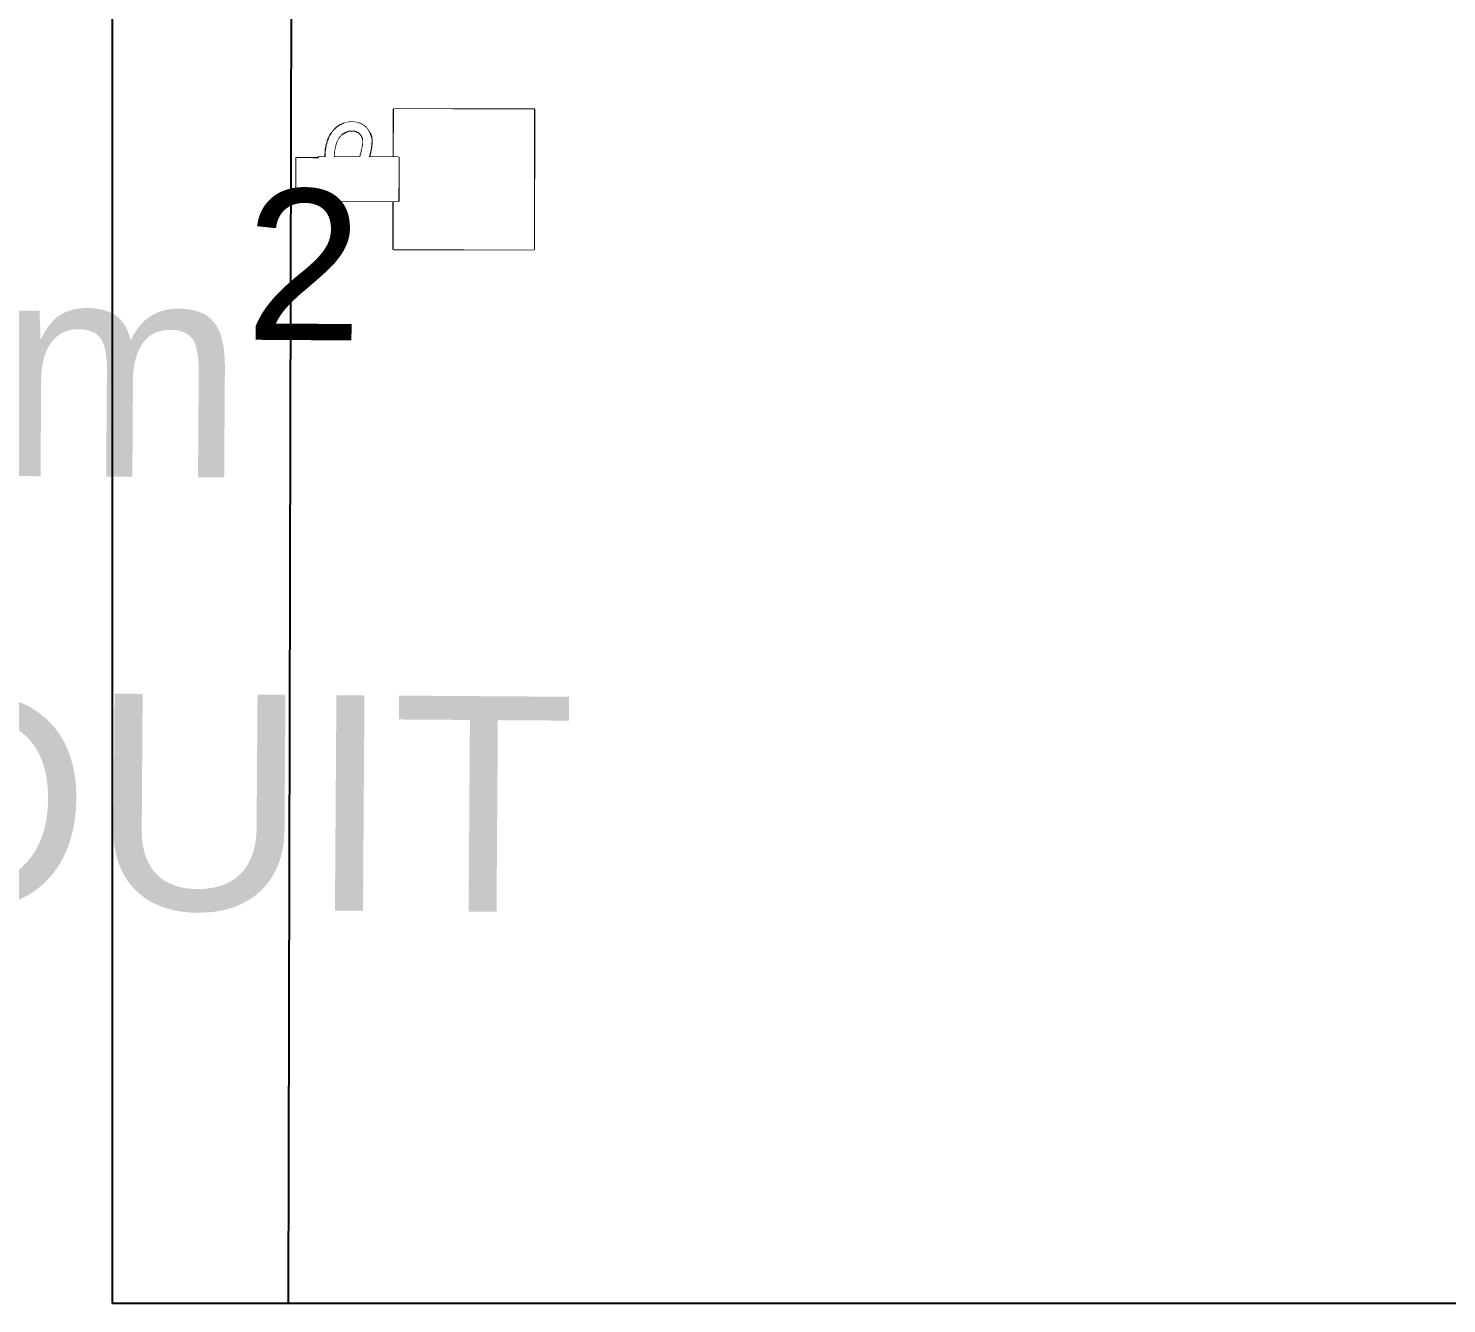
# Model space of a CAD drawing. Extents: x -678889171 to 586587, y -792238163 to 335485.
# Drawn here: x 82681 to 83692, y 44286 to 45195 of the extents above; entities that cross this region are included whole.
import ezdxf
from ezdxf import colors
from ezdxf.entities.mleader import LeaderData, LeaderLine
from ezdxf.math import Vec2, Vec3

# ---------------------------------------------------------------- set-up
doc = ezdxf.new("R2010")
doc.units = 0
doc.header["$MEASUREMENT"] = 0
doc.set_wipeout_variables(frame=1)
for name, color, linetype in [('E-TEXT', 3, 'Continuous'), ('XR-Typ26$0$XR-A-TYP-2-3-4-5-6-7-8-9-10$0$A-FURN-SANT', 252, 'Continuous'), ('XR-Typ26$0$XR-A-TYP-2-3-4-5-6-7-8-9-10$0$A-WALL', 252, 'Continuous'), ('XR-Typ26$0$XR-A-TYP-2-3-4-5-6-7-8-9-10$0$XR-A-TYP$0$TYPICAL TYPES$0$I-WC', 252, 'Continuous'), ('XR-Typ26$0$XR-A-TYP-2-3-4-5-6-7-8-9-10$0$XR-A-TYP$0$TYPICAL TYPES$0$Main builing-00$0$I-WC', 252, 'Continuous')]:
    doc.layers.add(name, color=color, linetype=linetype)
doc.styles.get("Standard").update_dxf_attribs({"font": 'arial.ttf'})

# ---------------------------------------------------------------- blocks, each defined once
blk = doc.blocks.new('XR-Typ26$0$XR-A-TYP-2-3-4-5-6-7-8-9-10$0$XR-A-TYP$0$TYPICAL TYPES$0$Main builing-00$0$210915_PA_Layout$0$Xref_Tower B_01-09F|Gutter1')
at = {"layer": 'XR-Typ26$0$XR-A-TYP-2-3-4-5-6-7-8-9-10$0$A-FURN-SANT'}
for points in [[(0, 1.4210854715202e-14), (0.1000000000000085, 1.06581410364015e-14), (0.1000000000000085, -0.09999999999999432), (0, -0.09999999999999787)], [(0.01000000000000512, -0.009999999999980247), (0.0899999999999892, -0.009999999999976694), (0.08999999999997499, -0.09000000000000341), (0.009999999999990905, -0.09000000000000341)]]:
    blk.add_lwpolyline(points, close=True, dxfattribs=at)
blk.add_wipeout([(-8.131516293641283e-20, 1.7763568394002505e-15), (-6.990250848919703e-20, -0.09999999999999787), (0.09999999999999945, -0.09999999999999787), (0.09999999999999945, 1.7763568394002505e-15)]).dxf.layer = 'XR-Typ26$0$XR-A-TYP-2-3-4-5-6-7-8-9-10$0$A-FURN-SANT'
blk = doc.blocks.new('XR-Typ26$0$XR-A-TYP-2-3-4-5-6-7-8-9-10$0$XR-A-TYP$0$TYPICAL TYPES$0$Main builing-00$0$210915_PA_Layout$0$A$C42064D30')
at = {"layer": 'XR-Typ26$0$XR-A-TYP-2-3-4-5-6-7-8-9-10$0$A-FURN-SANT', "elevation": -1.545186752811504e-08}
for points in [[(-11.49967383602052, -53.40439618215532), (-14.49967383602052, -53.40439618215896), (-14.99967383600597, -3.4043961821626), (15.00032616399403, -3.404396182155324), (14.50032616399403, -53.40439618215896), (11.50032616399403, -53.40439618215532)], [(-14.84328421574901, -19.04335820847336), (-14.99967383600597, -3.4043961821626), (15.00032616399403, -3.404396182155324), (14.84393654372252, -19.043358208477)], [(15.73405759817979, -19.58110725694496), (-15.73340527020628, -19.58110725694496)], [(-13.4796962949913, -18.21957350725279), (13.48034862295026, -18.21957350725643)], [(-12.37110761605436, -15.19394295238089), (12.37175994402787, -15.19394295238817)], [(-11.49967383600597, -39.79918267325047), (-11.49967383602052, -53.40439618215532)], [(11.50032616399403, -39.79918267324683), (11.50032616399403, -53.40439618215532)]]:
    blk.add_lwpolyline(points, dxfattribs=at)
blk.add_lwpolyline([(-15.73340527020628, -76.30309188704268), (15.73405759817979, -76.30309188704268), (15.73405759817979, -19.58110725694496), (13.48034862295026, -18.21957350725643), (12.37175994402787, -15.19394295238817), (12.94723825211986, -14.5854180777751), (12.94723825211986, -12.74535302617005), (10.91830561883398, -10.96874983540329), (8.160215323441662, -10.30251907062484), (-8.15956299546815, -10.30251907063212), (-10.91765329088958, -10.96874983539965), (-12.94658592414635, -12.74535302617005), (-12.9465859241609, -14.5854180777751), (-12.37110761605436, -15.19394295238089), (-13.4796962949913, -18.21957350725279), (-15.73340527020628, -19.58110725694496)], close=True, dxfattribs=at)
for points in [[(-15.57943564774178, -24.30268409286145, 0.1279762111979393), (-30.69823107040429, -27.41817770098351, 0.2508315845089495), (-40.63725305012485, -41.29659948650442, 0.4874549914830265), (-25.1767274037702, -57.01389716342601, 0.04063455415755451), (-15.73340527020628, -55.15156053053215, 0.04063455415755451)], [(-15.73340527020628, -30.30317226479747, 0.1295661006223618), (-28.0464220752765, -32.80036211377592, 0.2508315845089706), (-34.68785060850496, -42.07416658172588, 0.4874549914829757), (-25.85620036751789, -51.05249493815063, 0.04865471333944568), (-15.73340527020628, -48.88725890954083, 0.04442069291915529)]]:
    blk.add_lwpolyline(points, format="xyb", dxfattribs=at)
at = {"layer": 'XR-Typ26$0$XR-A-TYP-2-3-4-5-6-7-8-9-10$0$A-FURN-SANT'}
blk.add_circle((0.0003261639794800431, -39.79918267325047, -1.545186752811504e-08), 11.5, dxfattribs=at)
blk.add_arc((0.0003261639794800431, -39.79918267325047, -1.545186752811504e-08), 11.5, 0, 180, dxfattribs=at)
blk.add_wipeout([(15.734057598169557, -76.30309188703905), (15.734057598169557, -19.581107256944563), (14.843936543714964, -19.043358208475354), (14.843936543714964, -3.4043961821552955), (-14.99967383601948, -3.4043961821552955), (-14.843284215753446, -19.04335820847328), (-15.733405270212181, -19.581107256944563), (-15.733405270212181, -24.30268409286127), (-19.525205272058493, -24.392988717150445), (-24.669990245091398, -25.162149335290337), (-29.652707204237053, -26.82186676169242), (-34.11084070599507, -29.582115746251844), (-37.54186331161843, -33.296938737079714), (-40.13407706601404, -38.21854606901192), (-40.84686540524126, -42.686846916574865), (-40.393210994690946, -46.83132778331159), (-38.837921607276364, -50.52254365445326), (-36.375420561828456, -53.50139705656635), (-33.00570785833066, -55.573637489938854), (-28.534263014921994, -57.06308493538768), (-23.933202625628788, -56.93355694305076), (-19.137816080605088, -56.091707970469834), (-15.733405270212181, -55.15156053052851), (-15.733405270212181, -48.887258909536584), (-19.526565555145815, -49.9397091777533), (-24.970029829534216, -50.97585013883081), (-28.858301879604344, -50.97585013883081), (-31.12637960623787, -49.9397091777533), (-33.39445733287553, -47.93223274054978), (-34.62570785560777, -44.953337849652115), (-34.62570785560777, -41.391691459622606), (-33.78330397050016, -38.671852553383246), (-32.22801458310214, -35.88724965098319), (-29.830321310579922, -33.87977321378588), (-26.07176196947409, -31.87229677658236), (-21.924355990731197, -30.771391819336912), (-17.582526693190502, -30.188557342636955), (-15.733405270212181, -30.303172264793204), (-15.733405270212181, -24.30268409286127), (-15.733405270212181, -76.30309188703905)]).translate(0, 0, -1.545186752811504e-08).dxf.layer = 'XR-Typ26$0$XR-A-TYP-2-3-4-5-6-7-8-9-10$0$A-FURN-SANT'

msp = doc.modelspace()

# ---------------------------------------------------------------- linework, layer by layer
at = {"layer": 'XR-Typ26$0$XR-A-TYP-2-3-4-5-6-7-8-9-10$0$A-FURN-SANT'}
msp.add_line((82866.86831155446, 44285.88293800374), (82872.65950809434, 46967.75875633179), dxfattribs=at)
at = {"layer": 'XR-Typ26$0$XR-A-TYP-2-3-4-5-6-7-8-9-10$0$A-WALL'}
for p, q in [((82741.38310970252, 44285.88293800374), (82741.38152701083, 47422.12071228116)), ((84691.38380612669, 44285.88293800374), (82741.38310970252, 44285.88293800374))]:
    msp.add_line(p, q, dxfattribs=at)

# ---------------------------------------------------------------- block references
at = {"layer": 'XR-Typ26$0$XR-A-TYP-2-3-4-5-6-7-8-9-10$0$XR-A-TYP$0$TYPICAL TYPES$0$I-WC', "xscale": 1000.000000000001, "yscale": 1000.000000000001, "zscale": 1000.000000000001, "rotation": 89.88651634330576}
msp.add_blockref('XR-Typ26$0$XR-A-TYP-2-3-4-5-6-7-8-9-10$0$XR-A-TYP$0$TYPICAL TYPES$0$Main builing-00$0$210915_PA_Layout$0$Xref_Tower B_01-09F|Gutter1', (82941.70055170031, 45037.26811862247), dxfattribs=at)

# ---------------------------------------------------------------- next in the draw order: block references
at = {"layer": 'XR-Typ26$0$XR-A-TYP-2-3-4-5-6-7-8-9-10$0$XR-A-TYP$0$TYPICAL TYPES$0$Main builing-00$0$I-WC', "xscale": -1, "rotation": 89.88651634330584}
msp.add_blockref('XR-Typ26$0$XR-A-TYP-2-3-4-5-6-7-8-9-10$0$XR-A-TYP$0$TYPICAL TYPES$0$Main builing-00$0$210915_PA_Layout$0$A$C42064D30', (82868.90103209531, 45087.412408235), dxfattribs=at)

# ---------------------------------------------------------------- next in the draw order: linework, layer by layer
at = {"layer": 'XR-Typ26$0$XR-A-TYP-2-3-4-5-6-7-8-9-10$0$A-FURN-SANT'}
msp.add_line((82866.86831155446, 44285.88293800374), (82872.65950809434, 46967.75875633179), dxfattribs=at)

# ---------------------------------------------------------------- next in the draw order: block references
at = {"layer": 'XR-Typ26$0$XR-A-TYP-2-3-4-5-6-7-8-9-10$0$XR-A-TYP$0$TYPICAL TYPES$0$I-WC', "xscale": 1000.000000000001, "yscale": 1000.000000000001, "zscale": 1000.000000000001, "rotation": 89.88651634330576}
msp.add_blockref('XR-Typ26$0$XR-A-TYP-2-3-4-5-6-7-8-9-10$0$XR-A-TYP$0$TYPICAL TYPES$0$Main builing-00$0$210915_PA_Layout$0$Xref_Tower B_01-09F|Gutter1', (82941.70055170031, 45037.26811862247), dxfattribs=at)

# ---------------------------------------------------------------- next in the draw order: block references
at = {"layer": 'XR-Typ26$0$XR-A-TYP-2-3-4-5-6-7-8-9-10$0$XR-A-TYP$0$TYPICAL TYPES$0$Main builing-00$0$I-WC', "xscale": -1, "rotation": 89.88651634330584}
msp.add_blockref('XR-Typ26$0$XR-A-TYP-2-3-4-5-6-7-8-9-10$0$XR-A-TYP$0$TYPICAL TYPES$0$Main builing-00$0$210915_PA_Layout$0$A$C42064D30', (82868.90103209531, 45087.412408235), dxfattribs=at)

# ---------------------------------------------------------------- next in the draw order: leaders
at = {"layer": 'E-TEXT', "color": 30}
ml = msp.add_multileader_mtext('Standard', dxfattribs=at)
ml.set_content('\\C30;CT7/DP-T-8 {\\A1;3(1x3)mm\\H0.7x;\\S2^ ;\\H1.42857x; \\P∅ 25 mm PVC CONDUIT}', color=3)
ml.set_leader_properties(color=30)
ml.build(insert=Vec2(0, 0))
ml.multileader.update_dxf_attribs({"text_right_attachment_type": 6, "dogleg_length": 0.2763936738358556, "arrow_head_size": 153.5520410199195, "scale": 2})
ctx = ml.context
ctx.base_point, ctx.scale, ctx.char_height, ctx.arrow_head_size, ctx.landing_gap_size, ctx.plane_origin, ctx.plane_x_axis, ctx.plane_y_axis = Vec3(80652.09657664981, 45015.34455131511, -4.992946735283681e-06), 2, 153.5520410199195, 153.5520410199195, 3.071040820398391, Vec3(77288.8788969552, 55651.21096212011, 3.399639896434281e-05), Vec3(0.999976866597217, -0.00680193137365684, 3.477911888746864e-09), Vec3(0.006801931373656824, 0.999976866597217, 4.799668914001097e-09)
ctx.right_attachment = 6
notes = []
notes.append((ctx, [(0, (1, 1, 0), (80651.54380208999, 45015.34831133671, -4.994869280972098e-06), (0.9999768665972169, -0.00680193137365684, 3.477911888746863e-09), 0.5527873476717118, [(1, [(80628.54956167741, 46074.82053483136, -1.565522992591996e-08)], 0, [])])]))
ctx.mtext.insert, ctx.mtext.text_direction, ctx.mtext.rotation, ctx.mtext.width, ctx.mtext.defined_height, ctx.mtext.flow_direction, ctx.mtext.extrusion = Vec3(80655.71078887797, 45095.18772656939, -4.598935991588014e-06), Vec3(0.999976866597217, -0.006801931373656839, 3.477911888746863e-09), 6.276383323354838, 3689.840183907986, 503.608197250026, 5, Vec3(-3.510478451379605e-09, -4.775901363335934e-09, 1)
for ctx, leaders in notes:
    for number, flags, end, landing, length, lines in leaders:
        leader = LeaderData()
        leader.index, (leader.has_last_leader_line, leader.has_dogleg_vector, leader.attachment_direction) = number, flags
        leader.last_leader_point, leader.dogleg_vector, leader.dogleg_length = Vec3(end), Vec3(landing), length
        for number, points, colour, breaks in lines:
            line = LeaderLine()
            line.index, line.vertices, line.color, line.breaks = number, Vec3.list(points), colors.encode_raw_color(colour), breaks
            leader.lines.append(line)
        ctx.leaders.append(leader)

doc.saveas('drawing.dxf')
